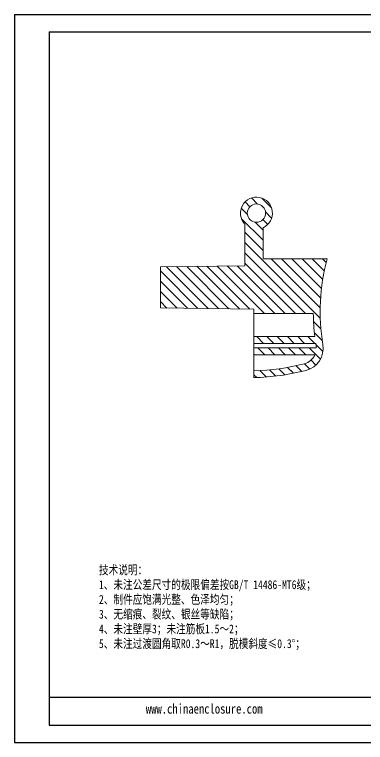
# Model space of a CAD drawing. Header units: inches. Extents: x 1424 to 4050, y 1126 to 1517.
# Drawn here: x 3633.3 to 3710.1, y 1125.8 to 1285.1 of the extents above; entities that cross this region are included whole.
import ezdxf

# ---------------------------------------------------------------- set-up
doc = ezdxf.new("R2010")
doc.units = ezdxf.units.IN
doc.header["$LTSCALE"] = 15
doc.layers.add('文字', color=81, linetype='Continuous')
doc.styles.add('宋体', font='', dxfattribs={"width": 0.8, "height": 3.5})
doc.styles.get('宋体').set_extended_font_data('SimSun')

msp = doc.modelspace()

# ---------------------------------------------------------------- hatches: boundary and pattern name
at = {"linetype": 'Continuous', "lineweight": 0}
h = msp.add_hatch(dxfattribs=at)
h.set_pattern_fill('ANSI31', color=4, scale=0.5, angle=90, style=0)
h.set_pattern_definition([(135, (-235.4062602874069, -173.1939742617674), (-1.122532015133644, -1.122532015133644), [])])
edge = h.paths.add_edge_path(flags=0)
edge.add_arc((3684.483081458902, 1256.394472393181), 49.24072428325254, 271.4311734579651, 284.4169348746811, ccw=False)
edge.add_line((3685.712922297919, 1207.169108814534), (3685.712922297919, 1205.668654585089))
edge.add_arc((3684.483081458902, 1256.394472393181), 50.74072428325254, 271.388856616943, 284.4169348746819)
edge.add_arc((3695.871431335844, 1212.094141186327), 5, 284.4169348746819, 369.3247658004775)
edge.add_arc((3745.046255631253, 1220.168654585089), 44.83333333333338, 165.1371840576542, 189.3247658004759, ccw=False)
edge.add_line((3701.712922297919, 1231.668654585089), (3687.712922297919, 1231.668654585089))
edge.add_line((3687.712922297919, 1231.668654585089), (3687.712922297919, 1238.484696405808))
edge.add_arc((3686.259508966278, 1241.668654585089), 3.5, 294.5357509402536, 583.3147490149346)
edge.add_line((3683.712922297919, 1239.267634730832), (3683.712922297919, 1230.168654585089))
edge.add_line((3683.712922297919, 1230.168654585089), (3665.212922297919, 1229.918654585089))
edge.add_line((3665.212922297919, 1229.918654585089), (3665.212922297919, 1220.918654585089))
edge.add_line((3665.212922297919, 1220.918654585089), (3685.712922297919, 1220.668654585089))
edge.add_line((3685.712922297919, 1220.668654585089), (3685.712922297919, 1219.668654585089))
edge.add_line((3685.712922297919, 1219.668654585089), (3698.715620218194, 1219.668654585089))
edge.add_arc((3745.046255631253, 1220.168654585089), 46.33333333333338, 180.6183117800862, 186.8173724248243)
edge.add_line((3699.040519273949, 1214.668654585089), (3685.712922297919, 1214.668654585089))
edge.add_line((3685.712922297919, 1214.668654585089), (3685.712922297919, 1213.168654585089))
edge.add_line((3685.712922297919, 1213.168654585089), (3699.244751531739, 1213.168654585089))
edge.add_arc((3745.046255631253, 1220.168654585089), 46.33333333333338, 188.6894692776424, 189.3247658004768)
edge.add_arc((3695.871431335844, 1212.094141186327), 3.5, 361.21989309647705, 369.32476580047654, ccw=False)
edge.add_line((3699.370638067863, 1212.168654585075), (3685.712922297919, 1212.168654585089))
edge.add_line((3685.712922297919, 1212.168654585089), (3685.712922297919, 1210.668654585089))
edge.add_line((3685.712922297919, 1210.668654585089), (3699.067990102656, 1210.668654585089))
edge.add_arc((3695.871431335844, 1212.094141186327), 3.5, 284.41693487468035, 335.96579888202007, ccw=False)
edge = h.paths.add_edge_path(flags=0)
edge.add_arc((3686.259508966278, 1241.668654585089), 2.000000000000003, 90, 450)

# ---------------------------------------------------------------- linework, layer by layer
for p, q in [((3633.287855123335, 1285.121941402398), (3858.558705511304, 1285.121941402398)), ((3633.287855123335, 1285.121941402398), (3633.287855123335, 1125.839521936158)), ((3640.872732240776, 1281.329502843678), (3854.766266952583, 1281.329502843678)), ((3640.872732240776, 1281.329502843678), (3640.872732240776, 1129.631960494878)), ((3718.238478838663, 1135.69986218883), (3640.872732240776, 1135.69986218883)), ((3640.872732240776, 1129.631960494878), (3854.766266952583, 1129.631960494878)), ((3633.287855123335, 1125.839521936158), (3858.558705511304, 1125.839521936158))]:
    msp.add_line(p, q)
at = {"color": 7, "linetype": 'Continuous', "lineweight": 15}
for p, q in [((3683.712922297919, 1239.267634730832), (3683.712922297919, 1230.168654585089)), ((3687.712922297919, 1231.668654585089), (3687.712922297919, 1238.484696405808)), ((3701.712922297919, 1231.668654585089), (3687.712922297919, 1231.668654585089)), ((3683.712922297919, 1230.168654585089), (3665.212922297919, 1229.918654585089)), ((3665.212922297919, 1220.918654585089), (3665.212922297919, 1229.918654585089)), ((3665.212922297919, 1220.918654585089), (3685.71292229792, 1220.668654585089)), ((3685.71292229792, 1220.668654585089), (3685.712922297919, 1219.668654585089)), ((3698.715620218194, 1219.668654585089), (3685.712922297919, 1219.668654585089)), ((3685.712922297919, 1214.668654585089), (3685.712922297919, 1219.668654585089)), ((3685.712922297919, 1214.668654585089), (3699.040519273949, 1214.668654585089)), ((3685.712922297919, 1213.168654585089), (3685.712922297919, 1214.668654585089)), ((3685.712922297919, 1213.168654585089), (3685.712922297919, 1212.168654585089)), ((3685.712922297919, 1213.168654585089), (3699.244751531739, 1213.168654585089)), ((3699.370638067863, 1212.168654585075), (3685.712922297919, 1212.168654585089)), ((3685.712922297919, 1210.668654585089), (3685.712922297919, 1212.168654585089)), ((3699.067990102656, 1210.668654585089), (3685.712922297919, 1210.668654585089)), ((3685.712922297919, 1207.169108814534), (3685.712922297919, 1210.668654585089)), ((3685.712922297919, 1207.169108814534), (3685.712922297919, 1205.668654585089))]:
    msp.add_line(p, q, dxfattribs=at)
msp.add_circle((3686.259508966278, 1241.668654585089), 2, dxfattribs=at)
for centre, radius, start, end in [((3686.259508966278, 1241.668654585089), 3.500000000000089, 294.5357509402698, 223.3147490149224), ((3745.046255631253, 1220.168654585089), 44.83333333333343, 165.1371840576376, 189.3247658004872), ((3745.046255631253, 1220.168654585089), 46.33333333333339, 180.6183117800724, 186.817372424828), ((3695.871431335844, 1212.094141186328), 5.000000000000079, 284.4169348746684, 9.32476580048724), ((3745.046255631253, 1220.168654585089), 46.33333333333348, 188.6894692776287, 189.3247658004872), ((3695.871431335844, 1212.094141186328), 3.500000000000061, 1.219893096474275, 9.324765800461002), ((3695.871431335844, 1212.094141186328), 3.500000000000111, 284.4169348746684, 335.9657988820302), ((3684.483081458902, 1256.394472393181), 49.24072428325255, 271.4311734579479, 284.4169348746684), ((3684.483081458902, 1256.394472393181), 50.7407242832526, 271.3888566169147, 284.4169348746684)]:
    msp.add_arc(centre, radius, start, end, dxfattribs=at)

# ---------------------------------------------------------------- texts
at = {"layer": '文字', "color": 0, "attachment_point": 1, "style": '宋体'}
for s, insert, char_height, width in [('{\\H1.111x;技术说明：\\P1、未注公差尺寸的极限偏差按GB/T 14486-MT6级；\\P2、制件应饱满光整、色泽均匀；\\P3、无缩痕、裂纹、银丝等缺陷；\\P4、未注壁厚3；未注筋板1.5～2；\\P5、未注过渡圆角取R0.3～R1，脱模斜度≤0.3%%D；}', (3651.769499577549, 1164.55519470376), 1.742151462912, 82.69320108700012), ('www.chinaenclosure.com', (3662.036895905155, 1134.282491987215), 2.135901396271105, 37.52573867922811)]:
    msp.add_mtext(s, dxfattribs=dict(at, insert=insert, char_height=char_height, width=width))

doc.saveas('drawing.dxf')
